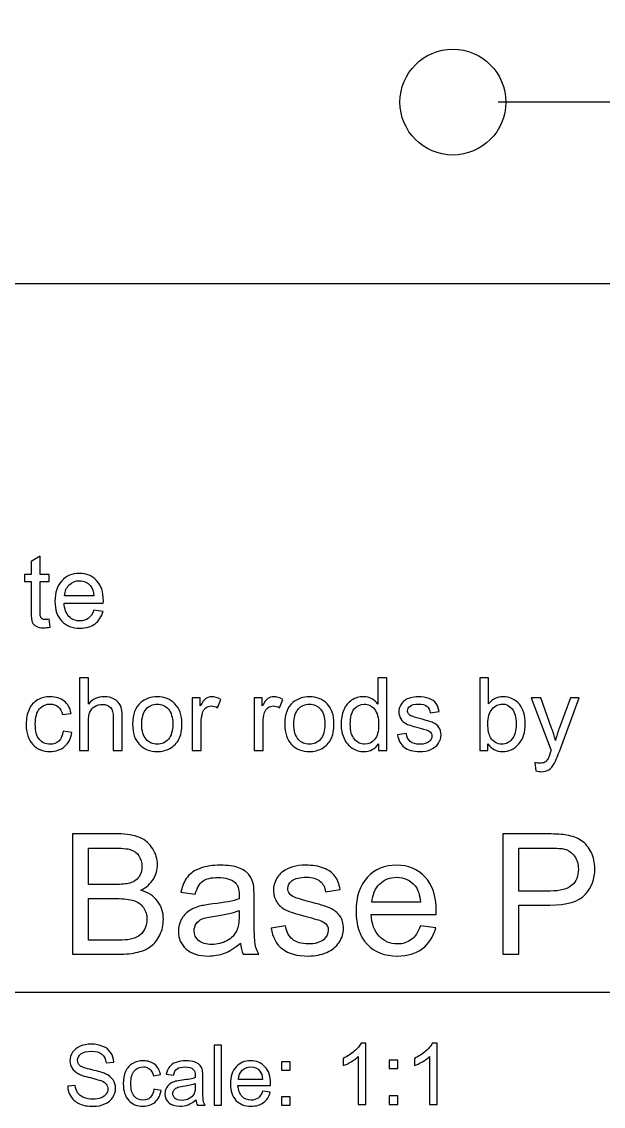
# Model space of a CAD drawing. Extents: x -11.9 to 62, y -17.9 to 26.6.
# Drawn here: x 15.72 to 25.33, y -17.05 to 0.89 of the extents above; entities that cross this region are included whole.
import ezdxf

# ---------------------------------------------------------------- set-up
doc = ezdxf.new("R2010")
doc.units = 0
doc.header["$MEASUREMENT"] = 0
doc.layers.add('LAYER_1', color=7, linetype='CONTINUOUS')

msp = doc.modelspace()

# ---------------------------------------------------------------- linework, layer by layer
at = {"layer": 'LAYER_1', "color": 250}
for points, knots in [([(1.842, 20.56), (1.842, 20.56), (25.842, 20.56), (25.842, 20.56), (25.842, 20.56), (25.842, -3.44), (25.842, -3.44), (25.842, -3.44), (1.842, -3.44), (1.842, -3.44), (1.842, -3.44), (1.842, 20.56), (1.842, 20.56)], [0, 0, 0, 0, 0.25, 0.25, 0.25, 0.5, 0.5, 0.5, 0.75, 0.75, 0.75, 1, 1, 1, 1]), ([(23.717, -0.44), (23.717, 0.043), (23.325, 0.435), (22.842, 0.435), (22.359, 0.435), (21.967, 0.043), (21.967, -0.44), (21.967, -0.923), (22.359, -1.315), (22.842, -1.315), (23.325, -1.315), (23.717, -0.923), (23.717, -0.44)], [0, 0, 0, 0, 0.25, 0.25, 0.25, 0.5, 0.5, 0.5, 0.75, 0.75, 0.75, 1, 1, 1, 1]), ([(16.168, -8.994), (16.168, -8.994), (16.188, -9.124), (16.188, -9.124), (16.147, -9.132), (16.11, -9.137), (16.077, -9.137), (16.024, -9.137), (15.983, -9.128), (15.953, -9.111), (15.924, -9.094), (15.903, -9.072), (15.891, -9.045), (15.879, -9.017), (15.873, -8.959), (15.873, -8.87), (15.873, -8.87), (15.873, -8.369), (15.873, -8.369), (15.873, -8.369), (15.764, -8.369), (15.764, -8.369), (15.764, -8.369), (15.764, -8.255), (15.764, -8.255), (15.764, -8.255), (15.873, -8.255), (15.873, -8.255), (15.873, -8.255), (15.873, -8.04), (15.873, -8.04), (15.873, -8.04), (16.021, -7.951), (16.021, -7.951), (16.021, -7.951), (16.021, -8.255), (16.021, -8.255), (16.021, -8.255), (16.168, -8.255), (16.168, -8.255), (16.168, -8.255), (16.168, -8.369), (16.168, -8.369), (16.168, -8.369), (16.021, -8.369), (16.021, -8.369), (16.021, -8.369), (16.021, -8.879), (16.021, -8.879), (16.021, -8.921), (16.023, -8.948), (16.029, -8.96), (16.034, -8.972), (16.042, -8.982), (16.054, -8.989), (16.065, -8.996), (16.082, -8.999), (16.104, -8.999), (16.12, -8.999), (16.142, -8.997), (16.168, -8.994)], [0, 0, 0, 0, 0.05, 0.05, 0.05, 0.1, 0.1, 0.1, 0.15, 0.15, 0.15, 0.2, 0.2, 0.2, 0.25, 0.25, 0.25, 0.3, 0.3, 0.3, 0.35, 0.35, 0.35, 0.4, 0.4, 0.4, 0.45, 0.45, 0.45, 0.5, 0.5, 0.5, 0.55, 0.55, 0.55, 0.6, 0.6, 0.6, 0.65, 0.65, 0.65, 0.7, 0.7, 0.7, 0.75, 0.75, 0.75, 0.8, 0.8, 0.8, 0.85, 0.85, 0.85, 0.9, 0.9, 0.9, 0.95, 0.95, 0.95, 1, 1, 1, 1]), ([(16.907, -8.844), (16.907, -8.844), (17.06, -8.864), (17.06, -8.864), (17.036, -8.952), (16.992, -9.021), (16.927, -9.07), (16.862, -9.119), (16.779, -9.144), (16.678, -9.144), (16.551, -9.144), (16.451, -9.104), (16.377, -9.026), (16.302, -8.948), (16.265, -8.838), (16.265, -8.697), (16.265, -8.552), (16.303, -8.438), (16.378, -8.358), (16.453, -8.277), (16.55, -8.237), (16.67, -8.237), (16.786, -8.237), (16.881, -8.276), (16.954, -8.355), (17.028, -8.434), (17.065, -8.545), (17.065, -8.689), (17.065, -8.697), (17.065, -8.71), (17.064, -8.728), (17.064, -8.728), (16.416, -8.728), (16.416, -8.728), (16.422, -8.823), (16.448, -8.896), (16.497, -8.947), (16.545, -8.997), (16.606, -9.023), (16.678, -9.023), (16.732, -9.023), (16.778, -9.009), (16.816, -8.98), (16.855, -8.952), (16.885, -8.906), (16.907, -8.844)], [0, 0, 0, 0, 0.066667, 0.066667, 0.066667, 0.133333, 0.133333, 0.133333, 0.2, 0.2, 0.2, 0.266667, 0.266667, 0.266667, 0.333333, 0.333333, 0.333333, 0.4, 0.4, 0.4, 0.466667, 0.466667, 0.466667, 0.533333, 0.533333, 0.533333, 0.6, 0.6, 0.6, 0.666667, 0.666667, 0.666667, 0.733333, 0.733333, 0.733333, 0.8, 0.8, 0.8, 0.866667, 0.866667, 0.866667, 0.933333, 0.933333, 0.933333, 1, 1, 1, 1]), ([(16.424, -8.607), (16.424, -8.607), (16.909, -8.607), (16.909, -8.607), (16.902, -8.534), (16.884, -8.479), (16.853, -8.443), (16.807, -8.386), (16.746, -8.357), (16.671, -8.357), (16.603, -8.357), (16.547, -8.38), (16.501, -8.425), (16.455, -8.47), (16.429, -8.531), (16.424, -8.607)], [0, 0, 0, 0, 0.2, 0.2, 0.2, 0.4, 0.4, 0.4, 0.6, 0.6, 0.6, 0.8, 0.8, 0.8, 1, 1, 1, 1]), ([(16.671, -11.165), (16.671, -11.165), (16.671, -9.965), (16.671, -9.965), (16.671, -9.965), (16.819, -9.965), (16.819, -9.965), (16.819, -9.965), (16.819, -10.397), (16.819, -10.397), (16.887, -10.317), (16.974, -10.277), (17.078, -10.277), (17.142, -10.277), (17.198, -10.289), (17.245, -10.315), (17.292, -10.34), (17.326, -10.375), (17.347, -10.42), (17.367, -10.464), (17.377, -10.53), (17.377, -10.614), (17.377, -10.614), (17.377, -11.165), (17.377, -11.165), (17.377, -11.165), (17.229, -11.165), (17.229, -11.165), (17.229, -11.165), (17.229, -10.615), (17.229, -10.615), (17.229, -10.542), (17.214, -10.488), (17.182, -10.454), (17.15, -10.421), (17.105, -10.404), (17.047, -10.404), (17.004, -10.404), (16.963, -10.415), (16.925, -10.438), (16.887, -10.46), (16.86, -10.491), (16.843, -10.53), (16.827, -10.569), (16.819, -10.622), (16.819, -10.69), (16.819, -10.69), (16.819, -11.165), (16.819, -11.165), (16.819, -11.165), (16.671, -11.165), (16.671, -11.165)], [0, 0, 0, 0, 0.058824, 0.058824, 0.058824, 0.117647, 0.117647, 0.117647, 0.176471, 0.176471, 0.176471, 0.235294, 0.235294, 0.235294, 0.294118, 0.294118, 0.294118, 0.352941, 0.352941, 0.352941, 0.411765, 0.411765, 0.411765, 0.470588, 0.470588, 0.470588, 0.529412, 0.529412, 0.529412, 0.588235, 0.588235, 0.588235, 0.647059, 0.647059, 0.647059, 0.705882, 0.705882, 0.705882, 0.764706, 0.764706, 0.764706, 0.823529, 0.823529, 0.823529, 0.882353, 0.882353, 0.882353, 0.941176, 0.941176, 0.941176, 1, 1, 1, 1]), ([(21.612, -11.165), (21.612, -11.165), (21.612, -11.055), (21.612, -11.055), (21.557, -11.141), (21.476, -11.184), (21.369, -11.184), (21.3, -11.184), (21.236, -11.165), (21.178, -11.126), (21.12, -11.088), (21.075, -11.035), (21.043, -10.967), (21.011, -10.898), (20.995, -10.82), (20.995, -10.731), (20.995, -10.644), (21.01, -10.566), (21.038, -10.495), (21.067, -10.425), (21.111, -10.371), (21.169, -10.333), (21.226, -10.295), (21.291, -10.277), (21.362, -10.277), (21.415, -10.277), (21.461, -10.288), (21.502, -10.31), (21.543, -10.332), (21.576, -10.361), (21.602, -10.397), (21.602, -10.397), (21.602, -9.965), (21.602, -9.965), (21.602, -9.965), (21.749, -9.965), (21.749, -9.965), (21.749, -9.965), (21.749, -11.165), (21.749, -11.165), (21.749, -11.165), (21.612, -11.165), (21.612, -11.165)], [0, 0, 0, 0, 0.071429, 0.071429, 0.071429, 0.142857, 0.142857, 0.142857, 0.214286, 0.214286, 0.214286, 0.285714, 0.285714, 0.285714, 0.357143, 0.357143, 0.357143, 0.428571, 0.428571, 0.428571, 0.5, 0.5, 0.5, 0.571429, 0.571429, 0.571429, 0.642857, 0.642857, 0.642857, 0.714286, 0.714286, 0.714286, 0.785714, 0.785714, 0.785714, 0.857143, 0.857143, 0.857143, 0.928571, 0.928571, 0.928571, 1, 1, 1, 1]), ([(23.422, -11.165), (23.422, -11.165), (23.285, -11.165), (23.285, -11.165), (23.285, -11.165), (23.285, -9.965), (23.285, -9.965), (23.285, -9.965), (23.433, -9.965), (23.433, -9.965), (23.433, -9.965), (23.433, -10.393), (23.433, -10.393), (23.495, -10.316), (23.574, -10.277), (23.671, -10.277), (23.724, -10.277), (23.775, -10.287), (23.823, -10.309), (23.871, -10.33), (23.91, -10.361), (23.941, -10.4), (23.971, -10.439), (23.996, -10.486), (24.013, -10.541), (24.031, -10.595), (24.039, -10.654), (24.039, -10.717), (24.039, -10.866), (24.002, -10.981), (23.929, -11.062), (23.855, -11.143), (23.767, -11.184), (23.664, -11.184), (23.561, -11.184), (23.481, -11.141), (23.422, -11.056), (23.422, -11.056), (23.422, -11.165), (23.422, -11.165)], [0, 0, 0, 0, 0.076923, 0.076923, 0.076923, 0.153846, 0.153846, 0.153846, 0.230769, 0.230769, 0.230769, 0.307692, 0.307692, 0.307692, 0.384615, 0.384615, 0.384615, 0.461538, 0.461538, 0.461538, 0.538462, 0.538462, 0.538462, 0.615385, 0.615385, 0.615385, 0.692308, 0.692308, 0.692308, 0.769231, 0.769231, 0.769231, 0.846154, 0.846154, 0.846154, 0.923077, 0.923077, 0.923077, 1, 1, 1, 1]), ([(16.401, -10.847), (16.401, -10.847), (16.546, -10.867), (16.546, -10.867), (16.53, -10.966), (16.489, -11.043), (16.424, -11.099), (16.359, -11.156), (16.279, -11.184), (16.184, -11.184), (16.066, -11.184), (15.97, -11.145), (15.898, -11.067), (15.826, -10.989), (15.789, -10.878), (15.789, -10.733), (15.789, -10.64), (15.805, -10.558), (15.836, -10.487), (15.867, -10.417), (15.914, -10.364), (15.978, -10.329), (16.041, -10.294), (16.111, -10.277), (16.185, -10.277), (16.28, -10.277), (16.357, -10.3), (16.417, -10.348), (16.477, -10.396), (16.515, -10.464), (16.532, -10.552), (16.532, -10.552), (16.39, -10.573), (16.39, -10.573), (16.376, -10.515), (16.352, -10.471), (16.317, -10.442), (16.282, -10.412), (16.24, -10.397), (16.191, -10.397), (16.117, -10.397), (16.057, -10.424), (16.01, -10.477), (15.964, -10.53), (15.94, -10.614), (15.94, -10.729), (15.94, -10.846), (15.963, -10.931), (16.007, -10.984), (16.052, -11.036), (16.111, -11.063), (16.183, -11.063), (16.241, -11.063), (16.289, -11.045), (16.328, -11.01), (16.366, -10.975), (16.391, -10.92), (16.401, -10.847)], [0, 0, 0, 0, 0.052632, 0.052632, 0.052632, 0.105263, 0.105263, 0.105263, 0.157895, 0.157895, 0.157895, 0.210526, 0.210526, 0.210526, 0.263158, 0.263158, 0.263158, 0.315789, 0.315789, 0.315789, 0.368421, 0.368421, 0.368421, 0.421053, 0.421053, 0.421053, 0.473684, 0.473684, 0.473684, 0.526316, 0.526316, 0.526316, 0.578947, 0.578947, 0.578947, 0.631579, 0.631579, 0.631579, 0.684211, 0.684211, 0.684211, 0.736842, 0.736842, 0.736842, 0.789474, 0.789474, 0.789474, 0.842105, 0.842105, 0.842105, 0.894737, 0.894737, 0.894737, 0.947368, 0.947368, 0.947368, 1, 1, 1, 1]), ([(17.548, -10.73), (17.548, -10.569), (17.593, -10.45), (17.683, -10.373), (17.757, -10.309), (17.849, -10.277), (17.956, -10.277), (18.075, -10.277), (18.173, -10.316), (18.249, -10.394), (18.325, -10.472), (18.363, -10.58), (18.363, -10.718), (18.363, -10.83), (18.346, -10.917), (18.313, -10.981), (18.279, -11.045), (18.23, -11.095), (18.166, -11.13), (18.102, -11.166), (18.032, -11.184), (17.956, -11.184), (17.834, -11.184), (17.736, -11.145), (17.661, -11.067), (17.586, -10.989), (17.548, -10.876), (17.548, -10.73)], [0, 0, 0, 0, 0.111111, 0.111111, 0.111111, 0.222222, 0.222222, 0.222222, 0.333333, 0.333333, 0.333333, 0.444444, 0.444444, 0.444444, 0.555556, 0.555556, 0.555556, 0.666667, 0.666667, 0.666667, 0.777778, 0.777778, 0.777778, 0.888889, 0.888889, 0.888889, 1, 1, 1, 1]), ([(17.699, -10.73), (17.699, -10.842), (17.723, -10.925), (17.772, -10.98), (17.821, -11.035), (17.882, -11.063), (17.956, -11.063), (18.029, -11.063), (18.09, -11.035), (18.139, -10.98), (18.188, -10.924), (18.212, -10.839), (18.212, -10.726), (18.212, -10.618), (18.187, -10.537), (18.139, -10.482), (18.09, -10.427), (18.029, -10.399), (17.956, -10.399), (17.882, -10.399), (17.821, -10.426), (17.772, -10.481), (17.723, -10.536), (17.699, -10.62), (17.699, -10.73)], [0, 0, 0, 0, 0.125, 0.125, 0.125, 0.25, 0.25, 0.25, 0.375, 0.375, 0.375, 0.5, 0.5, 0.5, 0.625, 0.625, 0.625, 0.75, 0.75, 0.75, 0.875, 0.875, 0.875, 1, 1, 1, 1]), ([(18.534, -11.165), (18.534, -11.165), (18.534, -10.295), (18.534, -10.295), (18.534, -10.295), (18.667, -10.295), (18.667, -10.295), (18.667, -10.295), (18.667, -10.428), (18.667, -10.428), (18.7, -10.367), (18.732, -10.326), (18.761, -10.306), (18.789, -10.286), (18.821, -10.277), (18.855, -10.277), (18.905, -10.277), (18.956, -10.292), (19.007, -10.323), (19.007, -10.323), (18.954, -10.459), (18.954, -10.459), (18.919, -10.439), (18.883, -10.429), (18.847, -10.429), (18.815, -10.429), (18.786, -10.439), (18.761, -10.458), (18.735, -10.478), (18.717, -10.504), (18.706, -10.539), (18.69, -10.591), (18.682, -10.648), (18.682, -10.71), (18.682, -10.71), (18.682, -11.165), (18.682, -11.165), (18.682, -11.165), (18.534, -11.165), (18.534, -11.165)], [0, 0, 0, 0, 0.076923, 0.076923, 0.076923, 0.153846, 0.153846, 0.153846, 0.230769, 0.230769, 0.230769, 0.307692, 0.307692, 0.307692, 0.384615, 0.384615, 0.384615, 0.461538, 0.461538, 0.461538, 0.538462, 0.538462, 0.538462, 0.615385, 0.615385, 0.615385, 0.692308, 0.692308, 0.692308, 0.769231, 0.769231, 0.769231, 0.846154, 0.846154, 0.846154, 0.923077, 0.923077, 0.923077, 1, 1, 1, 1]), ([(19.558, -11.165), (19.558, -11.165), (19.558, -10.295), (19.558, -10.295), (19.558, -10.295), (19.691, -10.295), (19.691, -10.295), (19.691, -10.295), (19.691, -10.428), (19.691, -10.428), (19.724, -10.367), (19.756, -10.326), (19.785, -10.306), (19.813, -10.286), (19.845, -10.277), (19.879, -10.277), (19.929, -10.277), (19.979, -10.292), (20.031, -10.323), (20.031, -10.323), (19.978, -10.459), (19.978, -10.459), (19.943, -10.439), (19.907, -10.429), (19.871, -10.429), (19.839, -10.429), (19.81, -10.439), (19.785, -10.458), (19.759, -10.478), (19.741, -10.504), (19.73, -10.539), (19.714, -10.591), (19.706, -10.648), (19.706, -10.71), (19.706, -10.71), (19.706, -11.165), (19.706, -11.165), (19.706, -11.165), (19.558, -11.165), (19.558, -11.165)], [0, 0, 0, 0, 0.076923, 0.076923, 0.076923, 0.153846, 0.153846, 0.153846, 0.230769, 0.230769, 0.230769, 0.307692, 0.307692, 0.307692, 0.384615, 0.384615, 0.384615, 0.461538, 0.461538, 0.461538, 0.538462, 0.538462, 0.538462, 0.615385, 0.615385, 0.615385, 0.692308, 0.692308, 0.692308, 0.769231, 0.769231, 0.769231, 0.846154, 0.846154, 0.846154, 0.923077, 0.923077, 0.923077, 1, 1, 1, 1]), ([(20.063, -10.73), (20.063, -10.569), (20.107, -10.45), (20.197, -10.373), (20.272, -10.309), (20.363, -10.277), (20.471, -10.277), (20.59, -10.277), (20.688, -10.316), (20.764, -10.394), (20.839, -10.472), (20.877, -10.58), (20.877, -10.718), (20.877, -10.83), (20.861, -10.917), (20.827, -10.981), (20.794, -11.045), (20.745, -11.095), (20.681, -11.13), (20.617, -11.166), (20.546, -11.184), (20.471, -11.184), (20.349, -11.184), (20.251, -11.145), (20.175, -11.067), (20.1, -10.989), (20.063, -10.876), (20.063, -10.73)], [0, 0, 0, 0, 0.111111, 0.111111, 0.111111, 0.222222, 0.222222, 0.222222, 0.333333, 0.333333, 0.333333, 0.444444, 0.444444, 0.444444, 0.555556, 0.555556, 0.555556, 0.666667, 0.666667, 0.666667, 0.777778, 0.777778, 0.777778, 0.888889, 0.888889, 0.888889, 1, 1, 1, 1]), ([(20.214, -10.73), (20.214, -10.842), (20.238, -10.925), (20.287, -10.98), (20.335, -11.035), (20.397, -11.063), (20.471, -11.063), (20.544, -11.063), (20.605, -11.035), (20.654, -10.98), (20.702, -10.924), (20.727, -10.839), (20.727, -10.726), (20.727, -10.618), (20.702, -10.537), (20.653, -10.482), (20.604, -10.427), (20.543, -10.399), (20.471, -10.399), (20.397, -10.399), (20.335, -10.426), (20.287, -10.481), (20.238, -10.536), (20.214, -10.62), (20.214, -10.73)], [0, 0, 0, 0, 0.125, 0.125, 0.125, 0.25, 0.25, 0.25, 0.375, 0.375, 0.375, 0.5, 0.5, 0.5, 0.625, 0.625, 0.625, 0.75, 0.75, 0.75, 0.875, 0.875, 0.875, 1, 1, 1, 1]), ([(21.146, -10.731), (21.146, -10.842), (21.169, -10.925), (21.217, -10.98), (21.264, -11.035), (21.319, -11.063), (21.383, -11.063), (21.448, -11.063), (21.502, -11.037), (21.548, -10.984), (21.593, -10.932), (21.615, -10.851), (21.615, -10.744), (21.615, -10.625), (21.592, -10.538), (21.546, -10.482), (21.501, -10.427), (21.444, -10.399), (21.376, -10.399), (21.311, -10.399), (21.256, -10.426), (21.212, -10.479), (21.168, -10.532), (21.146, -10.616), (21.146, -10.731)], [0, 0, 0, 0, 0.125, 0.125, 0.125, 0.25, 0.25, 0.25, 0.375, 0.375, 0.375, 0.5, 0.5, 0.5, 0.625, 0.625, 0.625, 0.75, 0.75, 0.75, 0.875, 0.875, 0.875, 1, 1, 1, 1]), ([(21.924, -10.905), (21.924, -10.905), (22.07, -10.882), (22.07, -10.882), (22.078, -10.94), (22.101, -10.985), (22.138, -11.016), (22.176, -11.047), (22.228, -11.063), (22.295, -11.063), (22.363, -11.063), (22.414, -11.049), (22.447, -11.021), (22.479, -10.994), (22.496, -10.962), (22.496, -10.925), (22.496, -10.891), (22.481, -10.865), (22.452, -10.846), (22.431, -10.833), (22.381, -10.816), (22.301, -10.796), (22.193, -10.769), (22.118, -10.745), (22.076, -10.726), (22.035, -10.706), (22.003, -10.678), (21.982, -10.643), (21.96, -10.608), (21.949, -10.569), (21.949, -10.527), (21.949, -10.488), (21.958, -10.452), (21.976, -10.419), (21.994, -10.386), (22.018, -10.359), (22.048, -10.337), (22.071, -10.32), (22.102, -10.306), (22.142, -10.294), (22.181, -10.283), (22.224, -10.277), (22.269, -10.277), (22.337, -10.277), (22.397, -10.286), (22.448, -10.306), (22.5, -10.326), (22.538, -10.353), (22.563, -10.386), (22.587, -10.42), (22.604, -10.465), (22.613, -10.521), (22.613, -10.521), (22.469, -10.542), (22.469, -10.542), (22.462, -10.496), (22.443, -10.461), (22.412, -10.435), (22.381, -10.41), (22.337, -10.397), (22.279, -10.397), (22.212, -10.397), (22.164, -10.409), (22.135, -10.431), (22.106, -10.453), (22.092, -10.48), (22.092, -10.509), (22.092, -10.528), (22.098, -10.546), (22.11, -10.561), (22.122, -10.577), (22.14, -10.59), (22.166, -10.6), (22.181, -10.606), (22.224, -10.618), (22.296, -10.638), (22.4, -10.666), (22.473, -10.688), (22.514, -10.706), (22.555, -10.724), (22.588, -10.75), (22.611, -10.783), (22.635, -10.817), (22.647, -10.859), (22.647, -10.909), (22.647, -10.958), (22.632, -11.004), (22.604, -11.047), (22.575, -11.091), (22.533, -11.124), (22.479, -11.148), (22.425, -11.172), (22.364, -11.184), (22.296, -11.184), (22.183, -11.184), (22.097, -11.16), (22.037, -11.113), (21.978, -11.066), (21.941, -10.997), (21.924, -10.905)], [0, 0, 0, 0, 0.030303, 0.030303, 0.030303, 0.060606, 0.060606, 0.060606, 0.090909, 0.090909, 0.090909, 0.121212, 0.121212, 0.121212, 0.151515, 0.151515, 0.151515, 0.181818, 0.181818, 0.181818, 0.212121, 0.212121, 0.212121, 0.242424, 0.242424, 0.242424, 0.272727, 0.272727, 0.272727, 0.30303, 0.30303, 0.30303, 0.333333, 0.333333, 0.333333, 0.363636, 0.363636, 0.363636, 0.393939, 0.393939, 0.393939, 0.424242, 0.424242, 0.424242, 0.454545, 0.454545, 0.454545, 0.484848, 0.484848, 0.484848, 0.515152, 0.515152, 0.515152, 0.545455, 0.545455, 0.545455, 0.575758, 0.575758, 0.575758, 0.606061, 0.606061, 0.606061, 0.636364, 0.636364, 0.636364, 0.666667, 0.666667, 0.666667, 0.69697, 0.69697, 0.69697, 0.727273, 0.727273, 0.727273, 0.757576, 0.757576, 0.757576, 0.787879, 0.787879, 0.787879, 0.818182, 0.818182, 0.818182, 0.848485, 0.848485, 0.848485, 0.878788, 0.878788, 0.878788, 0.909091, 0.909091, 0.909091, 0.939394, 0.939394, 0.939394, 0.969697, 0.969697, 0.969697, 1, 1, 1, 1]), ([(23.421, -10.724), (23.421, -10.828), (23.435, -10.903), (23.463, -10.949), (23.51, -11.025), (23.572, -11.063), (23.651, -11.063), (23.716, -11.063), (23.771, -11.035), (23.818, -10.979), (23.865, -10.923), (23.888, -10.84), (23.888, -10.729), (23.888, -10.616), (23.866, -10.532), (23.821, -10.478), (23.776, -10.424), (23.722, -10.397), (23.658, -10.397), (23.593, -10.397), (23.538, -10.425), (23.491, -10.481), (23.444, -10.537), (23.421, -10.618), (23.421, -10.724)], [0, 0, 0, 0, 0.125, 0.125, 0.125, 0.25, 0.25, 0.25, 0.375, 0.375, 0.375, 0.5, 0.5, 0.5, 0.625, 0.625, 0.625, 0.75, 0.75, 0.75, 0.875, 0.875, 0.875, 1, 1, 1, 1]), ([(24.212, -11.5), (24.212, -11.5), (24.195, -11.363), (24.195, -11.363), (24.228, -11.372), (24.256, -11.376), (24.28, -11.376), (24.313, -11.376), (24.339, -11.371), (24.359, -11.36), (24.379, -11.349), (24.395, -11.334), (24.407, -11.314), (24.417, -11.299), (24.432, -11.263), (24.452, -11.204), (24.455, -11.196), (24.459, -11.184), (24.465, -11.168), (24.465, -11.168), (24.135, -10.295), (24.135, -10.295), (24.135, -10.295), (24.293, -10.295), (24.293, -10.295), (24.293, -10.295), (24.474, -10.797), (24.474, -10.797), (24.498, -10.861), (24.519, -10.928), (24.538, -10.998), (24.555, -10.932), (24.575, -10.867), (24.598, -10.802), (24.598, -10.802), (24.784, -10.295), (24.784, -10.295), (24.784, -10.295), (24.931, -10.295), (24.931, -10.295), (24.931, -10.295), (24.602, -11.18), (24.602, -11.18), (24.567, -11.275), (24.539, -11.341), (24.519, -11.377), (24.493, -11.425), (24.463, -11.461), (24.429, -11.483), (24.395, -11.506), (24.354, -11.517), (24.307, -11.517), (24.279, -11.517), (24.247, -11.511), (24.212, -11.5)], [0, 0, 0, 0, 0.055556, 0.055556, 0.055556, 0.111111, 0.111111, 0.111111, 0.166667, 0.166667, 0.166667, 0.222222, 0.222222, 0.222222, 0.277778, 0.277778, 0.277778, 0.333333, 0.333333, 0.333333, 0.388889, 0.388889, 0.388889, 0.444444, 0.444444, 0.444444, 0.5, 0.5, 0.5, 0.555556, 0.555556, 0.555556, 0.611111, 0.611111, 0.611111, 0.666667, 0.666667, 0.666667, 0.722222, 0.722222, 0.722222, 0.777778, 0.777778, 0.777778, 0.833333, 0.833333, 0.833333, 0.888889, 0.888889, 0.888889, 0.944444, 0.944444, 0.944444, 1, 1, 1, 1]), ([(16.555, -14.535), (16.555, -14.535), (16.555, -12.546), (16.555, -12.546), (16.555, -12.546), (17.301, -12.546), (17.301, -12.546), (17.453, -12.546), (17.575, -12.566), (17.667, -12.606), (17.758, -12.647), (17.83, -12.709), (17.882, -12.793), (17.934, -12.876), (17.96, -12.963), (17.96, -13.055), (17.96, -13.14), (17.937, -13.22), (17.891, -13.295), (17.845, -13.37), (17.776, -13.431), (17.683, -13.477), (17.803, -13.512), (17.896, -13.572), (17.96, -13.657), (18.025, -13.742), (18.057, -13.843), (18.057, -13.958), (18.057, -14.052), (18.038, -14.138), (17.998, -14.218), (17.959, -14.299), (17.91, -14.36), (17.852, -14.404), (17.794, -14.447), (17.722, -14.48), (17.635, -14.502), (17.547, -14.524), (17.44, -14.535), (17.313, -14.535), (17.313, -14.535), (16.555, -14.535), (16.555, -14.535)], [0, 0, 0, 0, 0.071429, 0.071429, 0.071429, 0.142857, 0.142857, 0.142857, 0.214286, 0.214286, 0.214286, 0.285714, 0.285714, 0.285714, 0.357143, 0.357143, 0.357143, 0.428571, 0.428571, 0.428571, 0.5, 0.5, 0.5, 0.571429, 0.571429, 0.571429, 0.642857, 0.642857, 0.642857, 0.714286, 0.714286, 0.714286, 0.785714, 0.785714, 0.785714, 0.857143, 0.857143, 0.857143, 0.928571, 0.928571, 0.928571, 1, 1, 1, 1]), ([(23.669, -14.535), (23.669, -14.535), (23.669, -12.546), (23.669, -12.546), (23.669, -12.546), (24.42, -12.546), (24.42, -12.546), (24.552, -12.546), (24.653, -12.553), (24.722, -12.565), (24.82, -12.582), (24.902, -12.612), (24.968, -12.658), (25.034, -12.704), (25.088, -12.768), (25.128, -12.85), (25.168, -12.932), (25.188, -13.022), (25.188, -13.12), (25.188, -13.289), (25.134, -13.432), (25.027, -13.549), (24.919, -13.666), (24.724, -13.724), (24.443, -13.724), (24.443, -13.724), (23.933, -13.724), (23.933, -13.724), (23.933, -13.724), (23.933, -14.535), (23.933, -14.535), (23.933, -14.535), (23.669, -14.535), (23.669, -14.535)], [0, 0, 0, 0, 0.090909, 0.090909, 0.090909, 0.181818, 0.181818, 0.181818, 0.272727, 0.272727, 0.272727, 0.363636, 0.363636, 0.363636, 0.454545, 0.454545, 0.454545, 0.545455, 0.545455, 0.545455, 0.636364, 0.636364, 0.636364, 0.727273, 0.727273, 0.727273, 0.818182, 0.818182, 0.818182, 0.909091, 0.909091, 0.909091, 1, 1, 1, 1]), ([(16.819, -13.382), (16.819, -13.382), (17.249, -13.382), (17.249, -13.382), (17.365, -13.382), (17.449, -13.374), (17.5, -13.359), (17.567, -13.339), (17.617, -13.306), (17.651, -13.26), (17.685, -13.213), (17.702, -13.156), (17.702, -13.086), (17.702, -13.02), (17.686, -12.961), (17.654, -12.911), (17.623, -12.861), (17.577, -12.826), (17.519, -12.807), (17.46, -12.789), (17.359, -12.78), (17.216, -12.78), (17.216, -12.78), (16.819, -12.78), (16.819, -12.78), (16.819, -12.78), (16.819, -13.382), (16.819, -13.382)], [0, 0, 0, 0, 0.111111, 0.111111, 0.111111, 0.222222, 0.222222, 0.222222, 0.333333, 0.333333, 0.333333, 0.444444, 0.444444, 0.444444, 0.555556, 0.555556, 0.555556, 0.666667, 0.666667, 0.666667, 0.777778, 0.777778, 0.777778, 0.888889, 0.888889, 0.888889, 1, 1, 1, 1]), ([(23.933, -13.491), (23.933, -13.491), (24.447, -13.491), (24.447, -13.491), (24.617, -13.491), (24.737, -13.459), (24.809, -13.396), (24.88, -13.332), (24.916, -13.244), (24.916, -13.128), (24.916, -13.045), (24.895, -12.974), (24.853, -12.915), (24.811, -12.856), (24.755, -12.816), (24.687, -12.797), (24.642, -12.786), (24.56, -12.78), (24.441, -12.78), (24.441, -12.78), (23.933, -12.78), (23.933, -12.78), (23.933, -12.78), (23.933, -13.491), (23.933, -13.491)], [0, 0, 0, 0, 0.125, 0.125, 0.125, 0.25, 0.25, 0.25, 0.375, 0.375, 0.375, 0.5, 0.5, 0.5, 0.625, 0.625, 0.625, 0.75, 0.75, 0.75, 0.875, 0.875, 0.875, 1, 1, 1, 1]), ([(19.33, -14.355), (19.239, -14.432), (19.151, -14.486), (19.068, -14.518), (18.984, -14.55), (18.894, -14.566), (18.798, -14.566), (18.639, -14.566), (18.518, -14.527), (18.432, -14.45), (18.347, -14.373), (18.305, -14.274), (18.305, -14.155), (18.305, -14.084), (18.321, -14.02), (18.353, -13.962), (18.385, -13.903), (18.427, -13.857), (18.479, -13.822), (18.531, -13.787), (18.59, -13.76), (18.655, -13.742), (18.703, -13.729), (18.776, -13.717), (18.873, -13.705), (19.07, -13.682), (19.216, -13.654), (19.309, -13.621), (19.31, -13.588), (19.31, -13.567), (19.31, -13.558), (19.31, -13.459), (19.287, -13.389), (19.241, -13.348), (19.178, -13.293), (19.085, -13.266), (18.962, -13.266), (18.847, -13.266), (18.762, -13.286), (18.707, -13.326), (18.652, -13.367), (18.612, -13.438), (18.585, -13.541), (18.585, -13.541), (18.346, -13.507), (18.346, -13.507), (18.368, -13.405), (18.404, -13.322), (18.454, -13.259), (18.504, -13.196), (18.576, -13.148), (18.67, -13.114), (18.764, -13.08), (18.874, -13.063), (18.998, -13.063), (19.121, -13.063), (19.222, -13.077), (19.299, -13.106), (19.376, -13.136), (19.433, -13.172), (19.469, -13.216), (19.505, -13.26), (19.531, -13.315), (19.545, -13.382), (19.553, -13.424), (19.557, -13.499), (19.557, -13.607), (19.557, -13.607), (19.557, -13.931), (19.557, -13.931), (19.557, -14.157), (19.562, -14.3), (19.573, -14.361), (19.582, -14.422), (19.603, -14.48), (19.632, -14.535), (19.632, -14.535), (19.377, -14.535), (19.377, -14.535), (19.352, -14.484), (19.337, -14.424), (19.33, -14.355)], [0, 0, 0, 0, 0.037037, 0.037037, 0.037037, 0.074074, 0.074074, 0.074074, 0.111111, 0.111111, 0.111111, 0.148148, 0.148148, 0.148148, 0.185185, 0.185185, 0.185185, 0.222222, 0.222222, 0.222222, 0.259259, 0.259259, 0.259259, 0.296296, 0.296296, 0.296296, 0.333333, 0.333333, 0.333333, 0.37037, 0.37037, 0.37037, 0.407407, 0.407407, 0.407407, 0.444444, 0.444444, 0.444444, 0.481481, 0.481481, 0.481481, 0.518519, 0.518519, 0.518519, 0.555556, 0.555556, 0.555556, 0.592593, 0.592593, 0.592593, 0.62963, 0.62963, 0.62963, 0.666667, 0.666667, 0.666667, 0.703704, 0.703704, 0.703704, 0.740741, 0.740741, 0.740741, 0.777778, 0.777778, 0.777778, 0.814815, 0.814815, 0.814815, 0.851852, 0.851852, 0.851852, 0.888889, 0.888889, 0.888889, 0.925926, 0.925926, 0.925926, 0.962963, 0.962963, 0.962963, 1, 1, 1, 1]), ([(19.836, -14.105), (19.836, -14.105), (20.077, -14.066), (20.077, -14.066), (20.091, -14.162), (20.129, -14.237), (20.191, -14.288), (20.253, -14.34), (20.34, -14.366), (20.451, -14.366), (20.563, -14.366), (20.647, -14.343), (20.701, -14.297), (20.755, -14.252), (20.783, -14.198), (20.783, -14.136), (20.783, -14.081), (20.758, -14.038), (20.71, -14.006), (20.675, -13.985), (20.592, -13.957), (20.46, -13.924), (20.281, -13.879), (20.157, -13.84), (20.088, -13.807), (20.019, -13.774), (19.967, -13.728), (19.931, -13.67), (19.895, -13.612), (19.877, -13.548), (19.877, -13.477), (19.877, -13.413), (19.892, -13.354), (19.921, -13.299), (19.951, -13.244), (19.991, -13.199), (20.041, -13.163), (20.079, -13.135), (20.131, -13.112), (20.196, -13.092), (20.262, -13.073), (20.332, -13.063), (20.407, -13.063), (20.52, -13.063), (20.619, -13.079), (20.704, -13.112), (20.79, -13.144), (20.853, -13.189), (20.893, -13.244), (20.934, -13.3), (20.962, -13.375), (20.977, -13.468), (20.977, -13.468), (20.738, -13.502), (20.738, -13.502), (20.728, -13.427), (20.696, -13.368), (20.644, -13.326), (20.593, -13.284), (20.519, -13.263), (20.424, -13.263), (20.313, -13.263), (20.233, -13.282), (20.185, -13.319), (20.137, -13.356), (20.113, -13.399), (20.113, -13.449), (20.113, -13.48), (20.123, -13.509), (20.143, -13.534), (20.163, -13.56), (20.194, -13.582), (20.236, -13.599), (20.261, -13.608), (20.332, -13.629), (20.452, -13.662), (20.624, -13.707), (20.744, -13.745), (20.813, -13.775), (20.881, -13.804), (20.935, -13.847), (20.974, -13.902), (21.013, -13.958), (21.033, -14.028), (21.033, -14.111), (21.033, -14.192), (21.009, -14.268), (20.961, -14.34), (20.914, -14.412), (20.845, -14.468), (20.756, -14.507), (20.666, -14.546), (20.565, -14.566), (20.452, -14.566), (20.265, -14.566), (20.122, -14.527), (20.024, -14.449), (19.925, -14.372), (19.863, -14.257), (19.836, -14.105)], [0, 0, 0, 0, 0.030303, 0.030303, 0.030303, 0.060606, 0.060606, 0.060606, 0.090909, 0.090909, 0.090909, 0.121212, 0.121212, 0.121212, 0.151515, 0.151515, 0.151515, 0.181818, 0.181818, 0.181818, 0.212121, 0.212121, 0.212121, 0.242424, 0.242424, 0.242424, 0.272727, 0.272727, 0.272727, 0.30303, 0.30303, 0.30303, 0.333333, 0.333333, 0.333333, 0.363636, 0.363636, 0.363636, 0.393939, 0.393939, 0.393939, 0.424242, 0.424242, 0.424242, 0.454545, 0.454545, 0.454545, 0.484848, 0.484848, 0.484848, 0.515152, 0.515152, 0.515152, 0.545455, 0.545455, 0.545455, 0.575758, 0.575758, 0.575758, 0.606061, 0.606061, 0.606061, 0.636364, 0.636364, 0.636364, 0.666667, 0.666667, 0.666667, 0.69697, 0.69697, 0.69697, 0.727273, 0.727273, 0.727273, 0.757576, 0.757576, 0.757576, 0.787879, 0.787879, 0.787879, 0.818182, 0.818182, 0.818182, 0.848485, 0.848485, 0.848485, 0.878788, 0.878788, 0.878788, 0.909091, 0.909091, 0.909091, 0.939394, 0.939394, 0.939394, 0.969697, 0.969697, 0.969697, 1, 1, 1, 1]), ([(22.305, -14.068), (22.305, -14.068), (22.558, -14.102), (22.558, -14.102), (22.518, -14.249), (22.445, -14.363), (22.337, -14.444), (22.23, -14.525), (22.093, -14.566), (21.926, -14.566), (21.716, -14.566), (21.549, -14.501), (21.426, -14.371), (21.303, -14.242), (21.241, -14.06), (21.241, -13.826), (21.241, -13.585), (21.303, -13.397), (21.428, -13.263), (21.552, -13.13), (21.714, -13.063), (21.912, -13.063), (22.104, -13.063), (22.261, -13.128), (22.383, -13.259), (22.505, -13.39), (22.566, -13.574), (22.566, -13.812), (22.566, -13.826), (22.566, -13.848), (22.565, -13.877), (22.565, -13.877), (21.491, -13.877), (21.491, -13.877), (21.5, -14.035), (21.545, -14.156), (21.625, -14.24), (21.705, -14.324), (21.806, -14.366), (21.926, -14.366), (22.015, -14.366), (22.091, -14.342), (22.154, -14.295), (22.218, -14.248), (22.268, -14.172), (22.305, -14.068)], [0, 0, 0, 0, 0.066667, 0.066667, 0.066667, 0.133333, 0.133333, 0.133333, 0.2, 0.2, 0.2, 0.266667, 0.266667, 0.266667, 0.333333, 0.333333, 0.333333, 0.4, 0.4, 0.4, 0.466667, 0.466667, 0.466667, 0.533333, 0.533333, 0.533333, 0.6, 0.6, 0.6, 0.666667, 0.666667, 0.666667, 0.733333, 0.733333, 0.733333, 0.8, 0.8, 0.8, 0.866667, 0.866667, 0.866667, 0.933333, 0.933333, 0.933333, 1, 1, 1, 1]), ([(21.505, -13.677), (21.505, -13.677), (22.308, -13.677), (22.308, -13.677), (22.297, -13.556), (22.266, -13.465), (22.216, -13.404), (22.138, -13.31), (22.037, -13.263), (21.914, -13.263), (21.802, -13.263), (21.708, -13.3), (21.631, -13.375), (21.555, -13.45), (21.513, -13.551), (21.505, -13.677)], [0, 0, 0, 0, 0.2, 0.2, 0.2, 0.4, 0.4, 0.4, 0.6, 0.6, 0.6, 0.8, 0.8, 0.8, 1, 1, 1, 1]), ([(16.819, -14.302), (16.819, -14.302), (17.314, -14.302), (17.314, -14.302), (17.399, -14.302), (17.459, -14.299), (17.494, -14.292), (17.554, -14.281), (17.605, -14.263), (17.645, -14.238), (17.686, -14.212), (17.719, -14.175), (17.746, -14.127), (17.772, -14.078), (17.785, -14.022), (17.785, -13.959), (17.785, -13.884), (17.766, -13.82), (17.728, -13.765), (17.69, -13.71), (17.637, -13.671), (17.569, -13.649), (17.502, -13.627), (17.405, -13.616), (17.279, -13.616), (17.279, -13.616), (16.819, -13.616), (16.819, -13.616), (16.819, -13.616), (16.819, -14.302), (16.819, -14.302)], [0, 0, 0, 0, 0.1, 0.1, 0.1, 0.2, 0.2, 0.2, 0.3, 0.3, 0.3, 0.4, 0.4, 0.4, 0.5, 0.5, 0.5, 0.6, 0.6, 0.6, 0.7, 0.7, 0.7, 0.8, 0.8, 0.8, 0.9, 0.9, 0.9, 1, 1, 1, 1]), ([(19.31, -13.813), (19.221, -13.849), (19.088, -13.88), (18.91, -13.905), (18.809, -13.919), (18.738, -13.935), (18.696, -13.953), (18.655, -13.971), (18.623, -13.998), (18.6, -14.032), (18.577, -14.067), (18.566, -14.105), (18.566, -14.148), (18.566, -14.212), (18.59, -14.266), (18.64, -14.309), (18.689, -14.352), (18.762, -14.374), (18.856, -14.374), (18.95, -14.374), (19.034, -14.354), (19.108, -14.312), (19.181, -14.272), (19.235, -14.216), (19.269, -14.145), (19.296, -14.09), (19.309, -14.009), (19.309, -13.902), (19.309, -13.902), (19.31, -13.813), (19.31, -13.813)], [0, 0, 0, 0, 0.1, 0.1, 0.1, 0.2, 0.2, 0.2, 0.3, 0.3, 0.3, 0.4, 0.4, 0.4, 0.5, 0.5, 0.5, 0.6, 0.6, 0.6, 0.7, 0.7, 0.7, 0.8, 0.8, 0.8, 0.9, 0.9, 0.9, 1, 1, 1, 1]), ([(16.476, -16.716), (16.476, -16.716), (16.599, -16.705), (16.599, -16.705), (16.605, -16.755), (16.619, -16.796), (16.64, -16.828), (16.662, -16.86), (16.695, -16.886), (16.74, -16.906), (16.786, -16.925), (16.837, -16.935), (16.893, -16.935), (16.943, -16.935), (16.987, -16.928), (17.026, -16.913), (17.064, -16.898), (17.093, -16.877), (17.111, -16.851), (17.13, -16.825), (17.14, -16.796), (17.14, -16.766), (17.14, -16.735), (17.131, -16.708), (17.113, -16.684), (17.095, -16.661), (17.065, -16.642), (17.023, -16.626), (16.996, -16.615), (16.937, -16.599), (16.846, -16.577), (16.755, -16.555), (16.691, -16.535), (16.654, -16.515), (16.607, -16.49), (16.571, -16.459), (16.548, -16.422), (16.525, -16.386), (16.513, -16.344), (16.513, -16.299), (16.513, -16.248), (16.528, -16.201), (16.556, -16.158), (16.585, -16.114), (16.626, -16.081), (16.681, -16.058), (16.736, -16.035), (16.796, -16.024), (16.863, -16.024), (16.937, -16.024), (17.002, -16.036), (17.058, -16.06), (17.115, -16.083), (17.158, -16.118), (17.188, -16.165), (17.218, -16.211), (17.235, -16.263), (17.237, -16.321), (17.237, -16.321), (17.111, -16.331), (17.111, -16.331), (17.104, -16.268), (17.081, -16.221), (17.042, -16.189), (17.003, -16.157), (16.945, -16.141), (16.868, -16.141), (16.789, -16.141), (16.731, -16.155), (16.694, -16.184), (16.658, -16.214), (16.64, -16.249), (16.64, -16.29), (16.64, -16.326), (16.653, -16.355), (16.678, -16.378), (16.704, -16.401), (16.77, -16.425), (16.877, -16.449), (16.984, -16.473), (17.057, -16.494), (17.097, -16.512), (17.155, -16.539), (17.197, -16.573), (17.225, -16.614), (17.252, -16.654), (17.266, -16.701), (17.266, -16.755), (17.266, -16.808), (17.251, -16.857), (17.221, -16.904), (17.19, -16.951), (17.147, -16.987), (17.09, -17.013), (17.034, -17.039), (16.97, -17.052), (16.899, -17.052), (16.809, -17.052), (16.734, -17.039), (16.673, -17.012), (16.612, -16.986), (16.565, -16.947), (16.531, -16.894), (16.496, -16.842), (16.478, -16.782), (16.476, -16.716)], [0, 0, 0, 0, 0.028571, 0.028571, 0.028571, 0.057143, 0.057143, 0.057143, 0.085714, 0.085714, 0.085714, 0.114286, 0.114286, 0.114286, 0.142857, 0.142857, 0.142857, 0.171429, 0.171429, 0.171429, 0.2, 0.2, 0.2, 0.228571, 0.228571, 0.228571, 0.257143, 0.257143, 0.257143, 0.285714, 0.285714, 0.285714, 0.314286, 0.314286, 0.314286, 0.342857, 0.342857, 0.342857, 0.371429, 0.371429, 0.371429, 0.4, 0.4, 0.4, 0.428571, 0.428571, 0.428571, 0.457143, 0.457143, 0.457143, 0.485714, 0.485714, 0.485714, 0.514286, 0.514286, 0.514286, 0.542857, 0.542857, 0.542857, 0.571429, 0.571429, 0.571429, 0.6, 0.6, 0.6, 0.628571, 0.628571, 0.628571, 0.657143, 0.657143, 0.657143, 0.685714, 0.685714, 0.685714, 0.714286, 0.714286, 0.714286, 0.742857, 0.742857, 0.742857, 0.771429, 0.771429, 0.771429, 0.8, 0.8, 0.8, 0.828571, 0.828571, 0.828571, 0.857143, 0.857143, 0.857143, 0.885714, 0.885714, 0.885714, 0.914286, 0.914286, 0.914286, 0.942857, 0.942857, 0.942857, 0.971429, 0.971429, 0.971429, 1, 1, 1, 1]), ([(18.894, -17.035), (18.894, -17.035), (18.894, -16.041), (18.894, -16.041), (18.894, -16.041), (19.016, -16.041), (19.016, -16.041), (19.016, -16.041), (19.016, -17.035), (19.016, -17.035), (19.016, -17.035), (18.894, -17.035), (18.894, -17.035)], [0, 0, 0, 0, 0.25, 0.25, 0.25, 0.5, 0.5, 0.5, 0.75, 0.75, 0.75, 1, 1, 1, 1]), ([(21.404, -17.02), (21.404, -17.02), (21.279, -17.02), (21.279, -17.02), (21.279, -17.02), (21.279, -16.229), (21.279, -16.229), (21.25, -16.258), (21.21, -16.286), (21.162, -16.315), (21.113, -16.343), (21.07, -16.365), (21.031, -16.379), (21.031, -16.379), (21.031, -16.259), (21.031, -16.259), (21.1, -16.226), (21.161, -16.187), (21.213, -16.14), (21.265, -16.094), (21.302, -16.049), (21.324, -16.005), (21.324, -16.005), (21.404, -16.005), (21.404, -16.005), (21.404, -16.005), (21.404, -17.02), (21.404, -17.02)], [0, 0, 0, 0, 0.111111, 0.111111, 0.111111, 0.222222, 0.222222, 0.222222, 0.333333, 0.333333, 0.333333, 0.444444, 0.444444, 0.444444, 0.555556, 0.555556, 0.555556, 0.666667, 0.666667, 0.666667, 0.777778, 0.777778, 0.777778, 0.888889, 0.888889, 0.888889, 1, 1, 1, 1]), ([(22.581, -17.02), (22.581, -17.02), (22.457, -17.02), (22.457, -17.02), (22.457, -17.02), (22.457, -16.229), (22.457, -16.229), (22.427, -16.258), (22.388, -16.286), (22.339, -16.315), (22.291, -16.343), (22.247, -16.365), (22.208, -16.379), (22.208, -16.379), (22.208, -16.259), (22.208, -16.259), (22.278, -16.226), (22.338, -16.187), (22.39, -16.14), (22.442, -16.094), (22.479, -16.049), (22.501, -16.005), (22.501, -16.005), (22.581, -16.005), (22.581, -16.005), (22.581, -16.005), (22.581, -17.02), (22.581, -17.02)], [0, 0, 0, 0, 0.111111, 0.111111, 0.111111, 0.222222, 0.222222, 0.222222, 0.333333, 0.333333, 0.333333, 0.444444, 0.444444, 0.444444, 0.555556, 0.555556, 0.555556, 0.666667, 0.666667, 0.666667, 0.777778, 0.777778, 0.777778, 0.888889, 0.888889, 0.888889, 1, 1, 1, 1]), ([(17.901, -16.771), (17.901, -16.771), (18.02, -16.788), (18.02, -16.788), (18.007, -16.87), (17.974, -16.934), (17.92, -16.981), (17.866, -17.027), (17.799, -17.05), (17.721, -17.05), (17.623, -17.05), (17.543, -17.018), (17.484, -16.954), (17.424, -16.89), (17.394, -16.797), (17.394, -16.678), (17.394, -16.6), (17.407, -16.532), (17.433, -16.474), (17.458, -16.416), (17.497, -16.372), (17.55, -16.343), (17.603, -16.314), (17.66, -16.299), (17.722, -16.299), (17.8, -16.299), (17.864, -16.319), (17.913, -16.358), (17.963, -16.398), (17.995, -16.454), (18.009, -16.527), (18.009, -16.527), (17.891, -16.545), (17.891, -16.545), (17.88, -16.496), (17.86, -16.46), (17.831, -16.436), (17.802, -16.411), (17.767, -16.399), (17.727, -16.399), (17.665, -16.399), (17.615, -16.421), (17.577, -16.465), (17.538, -16.509), (17.519, -16.579), (17.519, -16.674), (17.519, -16.771), (17.537, -16.841), (17.574, -16.885), (17.612, -16.928), (17.66, -16.95), (17.72, -16.95), (17.768, -16.95), (17.808, -16.936), (17.84, -16.906), (17.872, -16.877), (17.892, -16.832), (17.901, -16.771)], [0, 0, 0, 0, 0.052632, 0.052632, 0.052632, 0.105263, 0.105263, 0.105263, 0.157895, 0.157895, 0.157895, 0.210526, 0.210526, 0.210526, 0.263158, 0.263158, 0.263158, 0.315789, 0.315789, 0.315789, 0.368421, 0.368421, 0.368421, 0.421053, 0.421053, 0.421053, 0.473684, 0.473684, 0.473684, 0.526316, 0.526316, 0.526316, 0.578947, 0.578947, 0.578947, 0.631579, 0.631579, 0.631579, 0.684211, 0.684211, 0.684211, 0.736842, 0.736842, 0.736842, 0.789474, 0.789474, 0.789474, 0.842105, 0.842105, 0.842105, 0.894737, 0.894737, 0.894737, 0.947368, 0.947368, 0.947368, 1, 1, 1, 1]), ([(18.595, -16.945), (18.55, -16.984), (18.506, -17.011), (18.464, -17.027), (18.422, -17.043), (18.377, -17.05), (18.329, -17.05), (18.25, -17.05), (18.189, -17.031), (18.147, -16.992), (18.104, -16.954), (18.083, -16.905), (18.083, -16.845), (18.083, -16.81), (18.091, -16.778), (18.107, -16.748), (18.123, -16.719), (18.144, -16.696), (18.17, -16.678), (18.196, -16.661), (18.225, -16.647), (18.258, -16.638), (18.282, -16.632), (18.318, -16.626), (18.367, -16.62), (18.465, -16.608), (18.538, -16.594), (18.585, -16.578), (18.585, -16.562), (18.585, -16.551), (18.585, -16.546), (18.585, -16.497), (18.574, -16.462), (18.551, -16.442), (18.52, -16.414), (18.473, -16.4), (18.411, -16.4), (18.354, -16.4), (18.311, -16.411), (18.284, -16.431), (18.256, -16.451), (18.236, -16.487), (18.223, -16.538), (18.223, -16.538), (18.104, -16.521), (18.104, -16.521), (18.115, -16.47), (18.132, -16.429), (18.157, -16.397), (18.182, -16.366), (18.218, -16.342), (18.266, -16.325), (18.313, -16.308), (18.367, -16.299), (18.429, -16.299), (18.491, -16.299), (18.541, -16.306), (18.58, -16.321), (18.618, -16.335), (18.647, -16.353), (18.665, -16.375), (18.683, -16.397), (18.696, -16.425), (18.703, -16.459), (18.707, -16.48), (18.709, -16.517), (18.709, -16.571), (18.709, -16.571), (18.709, -16.733), (18.709, -16.733), (18.709, -16.846), (18.712, -16.918), (18.717, -16.948), (18.722, -16.978), (18.732, -17.007), (18.747, -17.035), (18.747, -17.035), (18.619, -17.035), (18.619, -17.035), (18.607, -17.009), (18.599, -16.979), (18.595, -16.945)], [0, 0, 0, 0, 0.037037, 0.037037, 0.037037, 0.074074, 0.074074, 0.074074, 0.111111, 0.111111, 0.111111, 0.148148, 0.148148, 0.148148, 0.185185, 0.185185, 0.185185, 0.222222, 0.222222, 0.222222, 0.259259, 0.259259, 0.259259, 0.296296, 0.296296, 0.296296, 0.333333, 0.333333, 0.333333, 0.37037, 0.37037, 0.37037, 0.407407, 0.407407, 0.407407, 0.444444, 0.444444, 0.444444, 0.481481, 0.481481, 0.481481, 0.518519, 0.518519, 0.518519, 0.555556, 0.555556, 0.555556, 0.592593, 0.592593, 0.592593, 0.62963, 0.62963, 0.62963, 0.666667, 0.666667, 0.666667, 0.703704, 0.703704, 0.703704, 0.740741, 0.740741, 0.740741, 0.777778, 0.777778, 0.777778, 0.814815, 0.814815, 0.814815, 0.851852, 0.851852, 0.851852, 0.888889, 0.888889, 0.888889, 0.925926, 0.925926, 0.925926, 0.962963, 0.962963, 0.962963, 1, 1, 1, 1]), ([(19.697, -16.802), (19.697, -16.802), (19.823, -16.818), (19.823, -16.818), (19.804, -16.892), (19.767, -16.949), (19.713, -16.99), (19.66, -17.03), (19.591, -17.05), (19.507, -17.05), (19.402, -17.05), (19.319, -17.018), (19.257, -16.953), (19.196, -16.889), (19.165, -16.798), (19.165, -16.681), (19.165, -16.56), (19.196, -16.466), (19.258, -16.399), (19.321, -16.332), (19.401, -16.299), (19.501, -16.299), (19.597, -16.299), (19.675, -16.332), (19.736, -16.397), (19.797, -16.463), (19.828, -16.555), (19.828, -16.674), (19.828, -16.681), (19.827, -16.692), (19.827, -16.706), (19.827, -16.706), (19.29, -16.706), (19.29, -16.706), (19.295, -16.785), (19.317, -16.846), (19.357, -16.887), (19.397, -16.929), (19.448, -16.95), (19.507, -16.95), (19.552, -16.95), (19.59, -16.939), (19.622, -16.915), (19.654, -16.891), (19.679, -16.854), (19.697, -16.802)], [0, 0, 0, 0, 0.066667, 0.066667, 0.066667, 0.133333, 0.133333, 0.133333, 0.2, 0.2, 0.2, 0.266667, 0.266667, 0.266667, 0.333333, 0.333333, 0.333333, 0.4, 0.4, 0.4, 0.466667, 0.466667, 0.466667, 0.533333, 0.533333, 0.533333, 0.6, 0.6, 0.6, 0.666667, 0.666667, 0.666667, 0.733333, 0.733333, 0.733333, 0.8, 0.8, 0.8, 0.866667, 0.866667, 0.866667, 0.933333, 0.933333, 0.933333, 1, 1, 1, 1]), ([(20.011, -16.453), (20.011, -16.453), (20.011, -16.314), (20.011, -16.314), (20.011, -16.314), (20.15, -16.314), (20.15, -16.314), (20.15, -16.314), (20.15, -16.453), (20.15, -16.453), (20.15, -16.453), (20.011, -16.453), (20.011, -16.453)], [0, 0, 0, 0, 0.25, 0.25, 0.25, 0.5, 0.5, 0.5, 0.75, 0.75, 0.75, 1, 1, 1, 1]), ([(21.791, -16.429), (21.791, -16.429), (21.791, -16.288), (21.791, -16.288), (21.791, -16.288), (21.932, -16.288), (21.932, -16.288), (21.932, -16.288), (21.932, -16.429), (21.932, -16.429), (21.932, -16.429), (21.791, -16.429), (21.791, -16.429)], [0, 0, 0, 0, 0.25, 0.25, 0.25, 0.5, 0.5, 0.5, 0.75, 0.75, 0.75, 1, 1, 1, 1]), ([(19.297, -16.606), (19.297, -16.606), (19.698, -16.606), (19.698, -16.606), (19.693, -16.545), (19.678, -16.5), (19.652, -16.47), (19.614, -16.423), (19.563, -16.399), (19.501, -16.399), (19.445, -16.399), (19.398, -16.418), (19.36, -16.455), (19.322, -16.493), (19.301, -16.543), (19.297, -16.606)], [0, 0, 0, 0, 0.2, 0.2, 0.2, 0.4, 0.4, 0.4, 0.6, 0.6, 0.6, 0.8, 0.8, 0.8, 1, 1, 1, 1]), ([(18.585, -16.674), (18.541, -16.692), (18.474, -16.707), (18.386, -16.72), (18.335, -16.727), (18.299, -16.735), (18.279, -16.744), (18.258, -16.753), (18.242, -16.766), (18.23, -16.784), (18.219, -16.801), (18.213, -16.82), (18.213, -16.841), (18.213, -16.874), (18.226, -16.901), (18.25, -16.922), (18.275, -16.944), (18.311, -16.955), (18.359, -16.955), (18.406, -16.955), (18.448, -16.944), (18.484, -16.924), (18.521, -16.903), (18.548, -16.875), (18.565, -16.84), (18.578, -16.812), (18.585, -16.772), (18.585, -16.718), (18.585, -16.718), (18.585, -16.674), (18.585, -16.674)], [0, 0, 0, 0, 0.1, 0.1, 0.1, 0.2, 0.2, 0.2, 0.3, 0.3, 0.3, 0.4, 0.4, 0.4, 0.5, 0.5, 0.5, 0.6, 0.6, 0.6, 0.7, 0.7, 0.7, 0.8, 0.8, 0.8, 0.9, 0.9, 0.9, 1, 1, 1, 1]), ([(20.011, -17.035), (20.011, -17.035), (20.011, -16.896), (20.011, -16.896), (20.011, -16.896), (20.15, -16.896), (20.15, -16.896), (20.15, -16.896), (20.15, -17.035), (20.15, -17.035), (20.15, -17.035), (20.011, -17.035), (20.011, -17.035)], [0, 0, 0, 0, 0.25, 0.25, 0.25, 0.5, 0.5, 0.5, 0.75, 0.75, 0.75, 1, 1, 1, 1]), ([(21.791, -17.02), (21.791, -17.02), (21.791, -16.879), (21.791, -16.879), (21.791, -16.879), (21.932, -16.879), (21.932, -16.879), (21.932, -16.879), (21.932, -17.02), (21.932, -17.02), (21.932, -17.02), (21.791, -17.02), (21.791, -17.02)], [0, 0, 0, 0, 0.25, 0.25, 0.25, 0.5, 0.5, 0.5, 0.75, 0.75, 0.75, 1, 1, 1, 1])]:
    msp.add_open_spline(points, degree=3, knots=knots, dxfattribs=at)
for points in [[(23.592, -0.435), (23.592, -0.435), (30.052, -0.435), (30.052, -0.435)], [(15.272, -15.165), (15.272, -15.165), (34.142, -15.165), (34.142, -15.165)]]:
    msp.add_open_spline(points, degree=3, dxfattribs=at)

doc.saveas('drawing.dxf')
